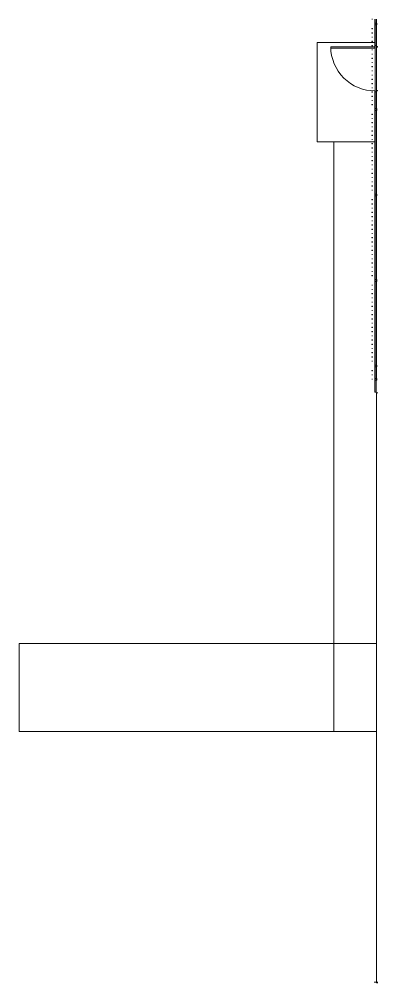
# Model space of a CAD drawing. Header units: inches. Extents: x -1569 to 1282, y -721 to 887.
# Drawn here: x -1425 to -1035, y -161 to 887 of the extents above; entities that cross this region are included whole.
import ezdxf

# ---------------------------------------------------------------- set-up
doc = ezdxf.new("R2010")
doc.units = ezdxf.units.IN
doc.header["$MEASUREMENT"] = 0
for name, color, linetype, lineweight in [('A-DETL', 90, 'Continuous', 13), ('A-DOOR', 31, 'Continuous', 13), ('A-FLOR', 192, 'Continuous', 13), ('A-FLOR-HRAL', 11, 'Continuous', 13), ('A-WALL', 113, 'Continuous', 13), ('A-WALL-PATT', 111, 'Continuous', 13)]:
    doc.layers.add(name, color=color, linetype=linetype, lineweight=lineweight)

# ---------------------------------------------------------------- blocks, each defined once
blk = doc.blocks.new('Door - Single - Solid Door 48_ x 120_-7162866-FIRST FLOOR FINISH')
at = {"layer": 'A-DOOR'}
h = blk.add_hatch(color=250, dxfattribs=at)
h.paths.add_polyline_path([(29.6, -0.9), (29.2, -0.8), (29.2, -0.6), (28.1, -0.6), (28.1, -0.9), (29.2, -0.9)], flags=0)
h.paths.add_polyline_path([(28.1, 0.9), (28.1, 2.1), (27.6, 2.1), (27.6, 0.9), (28, 0.9)], flags=0)
h.paths.add_polyline_path([(-19.6, 0.9), (-19.6, 2.1), (-20.1, 2.1), (-20.1, 0.9), (-20.1, 0.9)], flags=0)
h.paths.add_polyline_path([(-20.1, -0.8), (-20.1, -0.6), (-21.3, -0.6), (-21.3, -0.8), (-21.3, -0.9), (-20.1, -0.9)], flags=0)
at = {"layer": 'A-DOOR', "color": 8, "lineweight": 20}
for p, q in [((-20.1, 2.1), (-19.6, 2.1)), ((-20.1, 0.9), (-20.1, 2.1)), ((-19.6, 2.1), (-19.6, 0.9)), ((27.6, 2.1), (28.1, 2.1)), ((27.6, 0.9), (27.6, 2.1)), ((28.1, 2.1), (28.1, 0.9)), ((-21.6, -0.9), (-21.6, -0.8)), ((-20.1, -0.9), (-21.6, -0.9)), ((-20.1, -0.6), (-20.1, -0.9)), ((-18.6, -0.9), (-20, -0.9)), ((-20, -0.9), (-20, -48.9)), ((-18.6, -48.9), (-18.6, -0.9)), ((28.1, -0.9), (28.1, -0.6)), ((29.6, -0.9), (28.1, -0.9)), ((29.6, -0.8), (29.6, -0.9)), ((-20, -48.9), (-18.6, -48.9))]:
    blk.add_line(p, q, dxfattribs=at)
at = {"layer": 'A-DOOR', "lineweight": 9}
blk.add_arc((-20, -0.9), 48, 270, 0.5, dxfattribs=at)
blk = doc.blocks.new('Railing - BetafenceUSA_Square_Post_2in-7178424-FIRST FLOOR FINISH')
at = {"layer": 'A-FLOR-HRAL', "lineweight": 9}
for p, q in [((1, 1), (-1, 1)), ((-1, 1), (-1, -1)), ((1, -1), (1, 1)), ((-1, -1), (1, -1))]:
    blk.add_line(p, q, dxfattribs=at)
blk = doc.blocks.new('Railing - BetafenceUSA_Picket_Defender_C-7178425-FIRST FLOOR FINISH')
at = {"layer": 'A-FLOR-HRAL', "lineweight": 9}
for p, q in [((-4.3, -0.1), (-4.4, -0.1)), ((-4.4, -0.1), (-4.4, -0.1)), ((-3.6, -0.1), (-4.3, -0.1)), ((-4.3, -0.1), (-4.3, -0.1)), ((-3.5, -0.1), (-3.6, -0.1)), ((-3.6, -0.1), (-3.6, -0.1)), ((-3.5, -0.1), (-3.5, -0.1))]:
    blk.add_line(p, q, dxfattribs=at)
blk = doc.blocks.new('Railing - BetafenceUSA_Picket_Defender_C-V42-FIRST FLOOR FINISH')
at = {"layer": 'A-FLOR-HRAL', "lineweight": 9}
for p, q in [((-4.4, 0.1), (-4.3, 0.1)), ((-4.4, 0.1), (-4.4, -0.1)), ((-4.3, 0.1), (-3.6, 0.1)), ((-4.3, 0.1), (-4.3, -0.1)), ((-3.6, 0.1), (-3.5, 0.1)), ((-3.6, 0.1), (-3.6, -0.1)), ((-3.5, -0.1), (-3.5, 0.1)), ((-4.3, -0.1), (-4.4, -0.1)), ((-3.6, -0.1), (-4.3, -0.1)), ((-3.5, -0.1), (-3.6, -0.1))]:
    blk.add_line(p, q, dxfattribs=at)
blk = doc.blocks.new('Railing - Railing-7178494-FIRST FLOOR FINISH')
at = {"layer": 'A-FLOR-HRAL', "lineweight": 9}
for p, q in [((-1036.7, 883.3), (-1036.7, 887.4)), ((-1036.7, 790.2), (-1036.7, 881.3)), ((-1038.2, 808.3), (-1038.2, 858.8)), ((-1036.7, 697.2), (-1036.7, 788.2)), ((-1036.7, 604.1), (-1036.7, 695.2)), ((-1036.7, 511), (-1036.7, 602.1)), ((-1036.7, 496.5), (-1036.7, 509))]:
    blk.add_line(p, q, dxfattribs=at)
for name, p in [('Railing - BetafenceUSA_Picket_Defender_C-7178425-FIRST FLOOR FINISH', (-1037.5, 887.5)), ('Railing - BetafenceUSA_Square_Post_2in-7178424-FIRST FLOOR FINISH', (-1037.5, 882.3)), ('Railing - BetafenceUSA_Picket_Defender_C-V42-FIRST FLOOR FINISH', (-1037.5, 877.1)), ('Railing - BetafenceUSA_Picket_Defender_C-V42-FIRST FLOOR FINISH', (-1037.5, 872.5)), ('Railing - BetafenceUSA_Picket_Defender_C-V42-FIRST FLOOR FINISH', (-1037.5, 867.9)), ('Railing - BetafenceUSA_Picket_Defender_C-V42-FIRST FLOOR FINISH', (-1037.5, 863.3)), ('Railing - BetafenceUSA_Picket_Defender_C-V42-FIRST FLOOR FINISH', (-1037.5, 858.7)), ('Railing - BetafenceUSA_Picket_Defender_C-V42-FIRST FLOOR FINISH', (-1037.5, 854.1)), ('Railing - BetafenceUSA_Picket_Defender_C-V42-FIRST FLOOR FINISH', (-1037.5, 849.5)), ('Railing - BetafenceUSA_Picket_Defender_C-V42-FIRST FLOOR FINISH', (-1037.5, 844.9)), ('Railing - BetafenceUSA_Picket_Defender_C-V42-FIRST FLOOR FINISH', (-1037.5, 840.4)), ('Railing - BetafenceUSA_Picket_Defender_C-V42-FIRST FLOOR FINISH', (-1037.5, 835.8)), ('Railing - BetafenceUSA_Picket_Defender_C-V42-FIRST FLOOR FINISH', (-1037.5, 831.2)), ('Railing - BetafenceUSA_Picket_Defender_C-V42-FIRST FLOOR FINISH', (-1037.5, 826.6)), ('Railing - BetafenceUSA_Picket_Defender_C-V42-FIRST FLOOR FINISH', (-1037.5, 822)), ('Railing - BetafenceUSA_Picket_Defender_C-V42-FIRST FLOOR FINISH', (-1037.5, 817.4)), ('Railing - BetafenceUSA_Picket_Defender_C-V42-FIRST FLOOR FINISH', (-1037.5, 812.8)), ('Railing - BetafenceUSA_Picket_Defender_C-V42-FIRST FLOOR FINISH', (-1037.5, 808.2)), ('Railing - BetafenceUSA_Picket_Defender_C-V42-FIRST FLOOR FINISH', (-1037.5, 803.6)), ('Railing - BetafenceUSA_Picket_Defender_C-V42-FIRST FLOOR FINISH', (-1037.5, 799)), ('Railing - BetafenceUSA_Picket_Defender_C-V42-FIRST FLOOR FINISH', (-1037.5, 794.4)), ('Railing - BetafenceUSA_Square_Post_2in-7178424-FIRST FLOOR FINISH', (-1037.5, 789.2)), ('Railing - BetafenceUSA_Picket_Defender_C-V42-FIRST FLOOR FINISH', (-1037.5, 784)), ('Railing - BetafenceUSA_Picket_Defender_C-V42-FIRST FLOOR FINISH', (-1037.5, 779.4)), ('Railing - BetafenceUSA_Picket_Defender_C-V42-FIRST FLOOR FINISH', (-1037.5, 774.9)), ('Railing - BetafenceUSA_Picket_Defender_C-V42-FIRST FLOOR FINISH', (-1037.5, 770.3)), ('Railing - BetafenceUSA_Picket_Defender_C-V42-FIRST FLOOR FINISH', (-1037.5, 765.7)), ('Railing - BetafenceUSA_Picket_Defender_C-V42-FIRST FLOOR FINISH', (-1037.5, 761.1)), ('Railing - BetafenceUSA_Picket_Defender_C-V42-FIRST FLOOR FINISH', (-1037.5, 756.5)), ('Railing - BetafenceUSA_Picket_Defender_C-V42-FIRST FLOOR FINISH', (-1037.5, 751.9)), ('Railing - BetafenceUSA_Picket_Defender_C-V42-FIRST FLOOR FINISH', (-1037.5, 747.3)), ('Railing - BetafenceUSA_Picket_Defender_C-V42-FIRST FLOOR FINISH', (-1037.5, 742.7)), ('Railing - BetafenceUSA_Picket_Defender_C-V42-FIRST FLOOR FINISH', (-1037.5, 738.1)), ('Railing - BetafenceUSA_Picket_Defender_C-V42-FIRST FLOOR FINISH', (-1037.5, 733.5)), ('Railing - BetafenceUSA_Picket_Defender_C-V42-FIRST FLOOR FINISH', (-1037.5, 728.9)), ('Railing - BetafenceUSA_Picket_Defender_C-V42-FIRST FLOOR FINISH', (-1037.5, 724.3)), ('Railing - BetafenceUSA_Picket_Defender_C-V42-FIRST FLOOR FINISH', (-1037.5, 719.7)), ('Railing - BetafenceUSA_Picket_Defender_C-V42-FIRST FLOOR FINISH', (-1037.5, 715.1)), ('Railing - BetafenceUSA_Picket_Defender_C-V42-FIRST FLOOR FINISH', (-1037.5, 710.5)), ('Railing - BetafenceUSA_Picket_Defender_C-V42-FIRST FLOOR FINISH', (-1037.5, 705.9)), ('Railing - BetafenceUSA_Picket_Defender_C-V42-FIRST FLOOR FINISH', (-1037.5, 701.4)), ('Railing - BetafenceUSA_Square_Post_2in-7178424-FIRST FLOOR FINISH', (-1037.5, 696.2)), ('Railing - BetafenceUSA_Picket_Defender_C-V42-FIRST FLOOR FINISH', (-1037.5, 691)), ('Railing - BetafenceUSA_Picket_Defender_C-V42-FIRST FLOOR FINISH', (-1037.5, 686.4)), ('Railing - BetafenceUSA_Picket_Defender_C-V42-FIRST FLOOR FINISH', (-1037.5, 681.8)), ('Railing - BetafenceUSA_Picket_Defender_C-V42-FIRST FLOOR FINISH', (-1037.5, 677.2)), ('Railing - BetafenceUSA_Picket_Defender_C-V42-FIRST FLOOR FINISH', (-1037.5, 672.6)), ('Railing - BetafenceUSA_Picket_Defender_C-V42-FIRST FLOOR FINISH', (-1037.5, 668)), ('Railing - BetafenceUSA_Picket_Defender_C-V42-FIRST FLOOR FINISH', (-1037.5, 663.4)), ('Railing - BetafenceUSA_Picket_Defender_C-V42-FIRST FLOOR FINISH', (-1037.5, 658.8)), ('Railing - BetafenceUSA_Picket_Defender_C-V42-FIRST FLOOR FINISH', (-1037.5, 654.2)), ('Railing - BetafenceUSA_Picket_Defender_C-V42-FIRST FLOOR FINISH', (-1037.5, 649.6)), ('Railing - BetafenceUSA_Picket_Defender_C-V42-FIRST FLOOR FINISH', (-1037.5, 645)), ('Railing - BetafenceUSA_Picket_Defender_C-V42-FIRST FLOOR FINISH', (-1037.5, 640.4)), ('Railing - BetafenceUSA_Picket_Defender_C-V42-FIRST FLOOR FINISH', (-1037.5, 635.9)), ('Railing - BetafenceUSA_Picket_Defender_C-V42-FIRST FLOOR FINISH', (-1037.5, 631.3)), ('Railing - BetafenceUSA_Picket_Defender_C-V42-FIRST FLOOR FINISH', (-1037.5, 626.7)), ('Railing - BetafenceUSA_Picket_Defender_C-V42-FIRST FLOOR FINISH', (-1037.5, 622.1)), ('Railing - BetafenceUSA_Picket_Defender_C-V42-FIRST FLOOR FINISH', (-1037.5, 617.5)), ('Railing - BetafenceUSA_Picket_Defender_C-V42-FIRST FLOOR FINISH', (-1037.5, 612.9)), ('Railing - BetafenceUSA_Picket_Defender_C-V42-FIRST FLOOR FINISH', (-1037.5, 608.3)), ('Railing - BetafenceUSA_Picket_Defender_C-V42-FIRST FLOOR FINISH', (-1037.5, 597.9)), ('Railing - BetafenceUSA_Square_Post_2in-7178424-FIRST FLOOR FINISH', (-1037.5, 603.1)), ('Railing - BetafenceUSA_Picket_Defender_C-V42-FIRST FLOOR FINISH', (-1037.5, 593.3)), ('Railing - BetafenceUSA_Picket_Defender_C-V42-FIRST FLOOR FINISH', (-1037.5, 588.7)), ('Railing - BetafenceUSA_Picket_Defender_C-V42-FIRST FLOOR FINISH', (-1037.5, 584.1)), ('Railing - BetafenceUSA_Picket_Defender_C-V42-FIRST FLOOR FINISH', (-1037.5, 579.5)), ('Railing - BetafenceUSA_Picket_Defender_C-V42-FIRST FLOOR FINISH', (-1037.5, 574.9)), ('Railing - BetafenceUSA_Picket_Defender_C-V42-FIRST FLOOR FINISH', (-1037.5, 570.4)), ('Railing - BetafenceUSA_Picket_Defender_C-V42-FIRST FLOOR FINISH', (-1037.5, 565.8)), ('Railing - BetafenceUSA_Picket_Defender_C-V42-FIRST FLOOR FINISH', (-1037.5, 561.2)), ('Railing - BetafenceUSA_Picket_Defender_C-V42-FIRST FLOOR FINISH', (-1037.5, 556.6)), ('Railing - BetafenceUSA_Picket_Defender_C-V42-FIRST FLOOR FINISH', (-1037.5, 552)), ('Railing - BetafenceUSA_Picket_Defender_C-V42-FIRST FLOOR FINISH', (-1037.5, 547.4)), ('Railing - BetafenceUSA_Picket_Defender_C-V42-FIRST FLOOR FINISH', (-1037.5, 542.8)), ('Railing - BetafenceUSA_Picket_Defender_C-V42-FIRST FLOOR FINISH', (-1037.5, 538.2)), ('Railing - BetafenceUSA_Picket_Defender_C-V42-FIRST FLOOR FINISH', (-1037.5, 533.6)), ('Railing - BetafenceUSA_Picket_Defender_C-V42-FIRST FLOOR FINISH', (-1037.5, 529)), ('Railing - BetafenceUSA_Picket_Defender_C-V42-FIRST FLOOR FINISH', (-1037.5, 524.4)), ('Railing - BetafenceUSA_Picket_Defender_C-V42-FIRST FLOOR FINISH', (-1037.5, 519.8)), ('Railing - BetafenceUSA_Picket_Defender_C-V42-FIRST FLOOR FINISH', (-1037.5, 515.2)), ('Railing - BetafenceUSA_Picket_Defender_C-V42-FIRST FLOOR FINISH', (-1037.5, 504.9)), ('Railing - BetafenceUSA_Square_Post_2in-7178424-FIRST FLOOR FINISH', (-1037.5, 510)), ('Railing - BetafenceUSA_Picket_Defender_C-V42-FIRST FLOOR FINISH', (-1037.5, 500.3)), ('Railing - BetafenceUSA_Picket_Defender_C-V42-FIRST FLOOR FINISH', (-1037.5, 495.7)), ('Railing - BetafenceUSA_Square_Post_2in-7178424-FIRST FLOOR FINISH', (-1037.5, 495.5))]:
    blk.add_blockref(name, p)

msp = doc.modelspace()

# ---------------------------------------------------------------- hatches: boundary and pattern name
at = {"layer": 'A-WALL-PATT', "lineweight": 9}
h = msp.add_hatch(color=7, dxfattribs=at)
h.paths.add_polyline_path([(-1037, 481.4), (-1037, 808.3), (-1038.5, 808.3), (-1038.5, 481.4)], flags=0)
h.paths.add_polyline_path([(-1037, 858.8), (-1037, 887.4), (-1038.5, 887.4), (-1038.5, 858.8)], flags=0)

# ---------------------------------------------------------------- linework, layer by layer
at = {"layer": 'A-DETL'}
for p, q in [((-1101.3, 754), (-1101.3, 862)), ((-1101.3, 862), (-1038.5, 862)), ((-1083.3, 754), (-1101.3, 754)), ((-1083.3, 208), (-1083.3, 754)), ((-1083.3, 754), (-1038.5, 754)), ((-1083.3, 208), (-1425.3, 208)), ((-1425.3, 112), (-1425.3, 208)), ((-1083.3, 112), (-1083.3, 208)), ((-1083.3, 208), (-1036.7, 208)), ((-1083.3, 112), (-1425.3, 112)), ((-1036.7, 112), (-1083.3, 112))]:
    msp.add_line(p, q, dxfattribs=at)
at = {"layer": 'A-DETL', "lineweight": 9}
msp.add_line((-1039.2, -160.7), (-1035.3, -160.7), dxfattribs=at)
at = {"layer": 'A-FLOR'}
for p, q in [((-1036.7, 480.9), (-1036.7, -161.4)), ((-1035.3, 480.9), (-1036.7, 480.9)), ((-1036.7, -161.4), (-1035.3, -161.4))]:
    msp.add_line(p, q, dxfattribs=at)
at = {"layer": 'A-WALL', "color": 8, "lineweight": 20}
for p, q in [((-1038.5, 887.4), (-1038.5, 858.8)), ((-1037, 858.8), (-1037, 887.4)), ((-1038.5, 858.8), (-1037, 858.8)), ((-1037, 808.3), (-1038.5, 808.3)), ((-1038.5, 808.3), (-1038.5, 481.4)), ((-1037, 481.4), (-1037, 808.3)), ((-1038.5, 481.4), (-1037, 481.4))]:
    msp.add_line(p, q, dxfattribs=at)

# ---------------------------------------------------------------- block references
at = {"layer": 'A-DOOR', "rotation": 269.9999999999999}
msp.add_blockref('Door - Single - Solid Door 48_ x 120_-7162866-FIRST FLOOR FINISH', (-1037.6, 837.5), dxfattribs=at)
at = {"layer": 'A-FLOR-HRAL', "lineweight": 9}
msp.add_blockref('Railing - Railing-7178494-FIRST FLOOR FINISH', (0, 0), dxfattribs=at)

doc.saveas('drawing.dxf')
